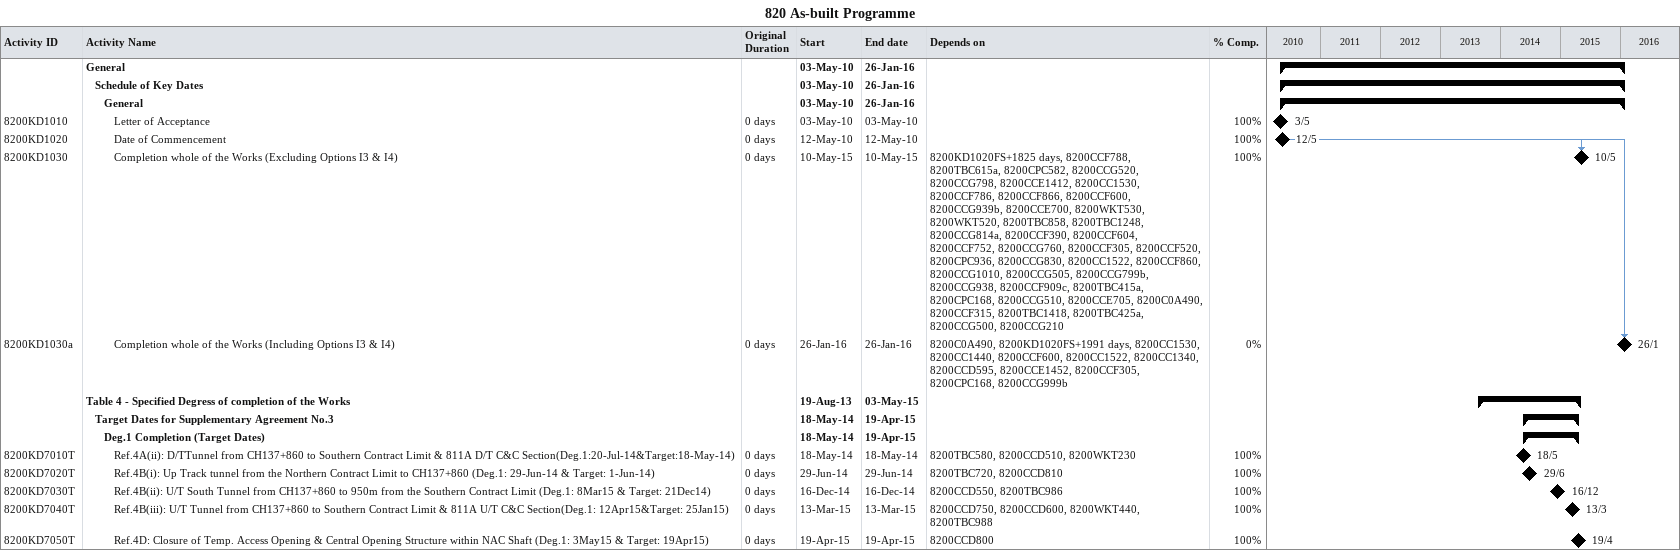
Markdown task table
820 As-built Programme

| ID | Level | Task | Original duration | Start | Finish | Predecessors | % complete |
|---|---|---|---|---|---|---|---|
|  | 1 | **General** |  | 2010-05-03 | 2016-01-26 |  |  |
|  | 2 | **Schedule of Key Dates** |  | 2010-05-03 | 2016-01-26 |  |  |
|  | 3 | **General** |  | 2010-05-03 | 2016-01-26 |  |  |
| 8200KD1010 | 4 | Letter of Acceptance | 0d | 2010-05-03 | 2010-05-03 |  | 100 |
| 8200KD1020 | 4 | Date of Commencement | 0d | 2010-05-12 | 2010-05-12 |  | 100 |
| 8200KD1030 | 4 | Completion whole of the Works (Excluding Options I3 & I4) | 0d | 2015-05-10 | 2015-05-10 | 8200KD1020FS+1825d, 8200CCF788, 8200TBC615a, 8200CPC582, 8200CCG520, 8200CCG798, 8200CCE1412, 8200CC1530, 8200CCF786, 8200CCF866, 8200CCF600, 8200CCG939b, 8200CCE700, 8200WKT530, 8200WKT520, 8200TBC858, 8200TBC1248, 8200CCG814a, 8200CCF390, 8200CCF604, 8200CCF752, 8200CCG760, 8200CCF305, 8200CCF520, 8200CPC936, 8200CCG830, 8200CC1522, 8200CCF860, 8200CCG1010, 8200CCG505, 8200CCG799b, 8200CCG938, 8200CCF909c, 8200TBC415a, 8200CPC168, 8200CCG510, 8200CCE705, 8200C0A490, 8200CCF315, 8200TBC1418, 8200TBC425a, 8200CCG500, 8200CCG210 | 100 |
| 8200KD1030a | 4 | Completion whole of the Works (Including Options I3 & I4) | 0d | 2016-01-26 | 2016-01-26 | 8200C0A490, 8200KD1020FS+1991d, 8200CC1530, 8200CC1440, 8200CCF600, 8200CC1522, 8200CC1340, 8200CCD595, 8200CCE1452, 8200CCF305, 8200CPC168, 8200CCG999b | 0 |
|  | 1 | **Table 4 - Specified Degress of completion of the Works** |  | 2013-08-19 | 2015-05-03 |  |  |
|  | 2 | **Target Dates for Supplementary Agreement No.3** |  | 2014-05-18 | 2015-04-19 |  |  |
|  | 3 | **Deg.1 Completion (Target Dates)** |  | 2014-05-18 | 2015-04-19 |  |  |
| 8200KD7010T | 4 | Ref.4A(ii): D/TTunnel from CH137+860 to Southern Contract Limit & 811A D/T C&C Section(Deg.1:20-Jul-14&Target:18-May-14) | 0d | 2014-05-18 | 2014-05-18 | 8200TBC580, 8200CCD510, 8200WKT230 | 100 |
| 8200KD7020T | 4 | Ref.4B(i): Up Track tunnel from the Northern Contract Limit to CH137+860 (Deg.1: 29-Jun-14 & Target: 1-Jun-14) | 0d | 2014-06-29 | 2014-06-29 | 8200TBC720, 8200CCD810 | 100 |
| 8200KD7030T | 4 | Ref.4B(ii): U/T South Tunnel from CH137+860 to 950m from the Southern Contract Limit (Deg.1: 8Mar15 & Target: 21Dec14) | 0d | 2014-12-16 | 2014-12-16 | 8200CCD550, 8200TBC986 | 100 |
| 8200KD7040T | 4 | Ref.4B(iii): U/T Tunnel from CH137+860 to Southern Contract Limit & 811A U/T C&C Section(Deg.1: 12Apr15&Target: 25Jan15) | 0d | 2015-03-13 | 2015-03-13 | 8200CCD750, 8200CCD600, 8200WKT440, 8200TBC988 | 100 |
| 8200KD7050T | 4 | Ref.4D: Closure of Temp. Access Opening & Central Opening Structure within NAC Shaft (Deg.1: 3May15 & Target: 19Apr15) | 0d | 2015-04-19 | 2015-04-19 | 8200CCD800 | 100 |
